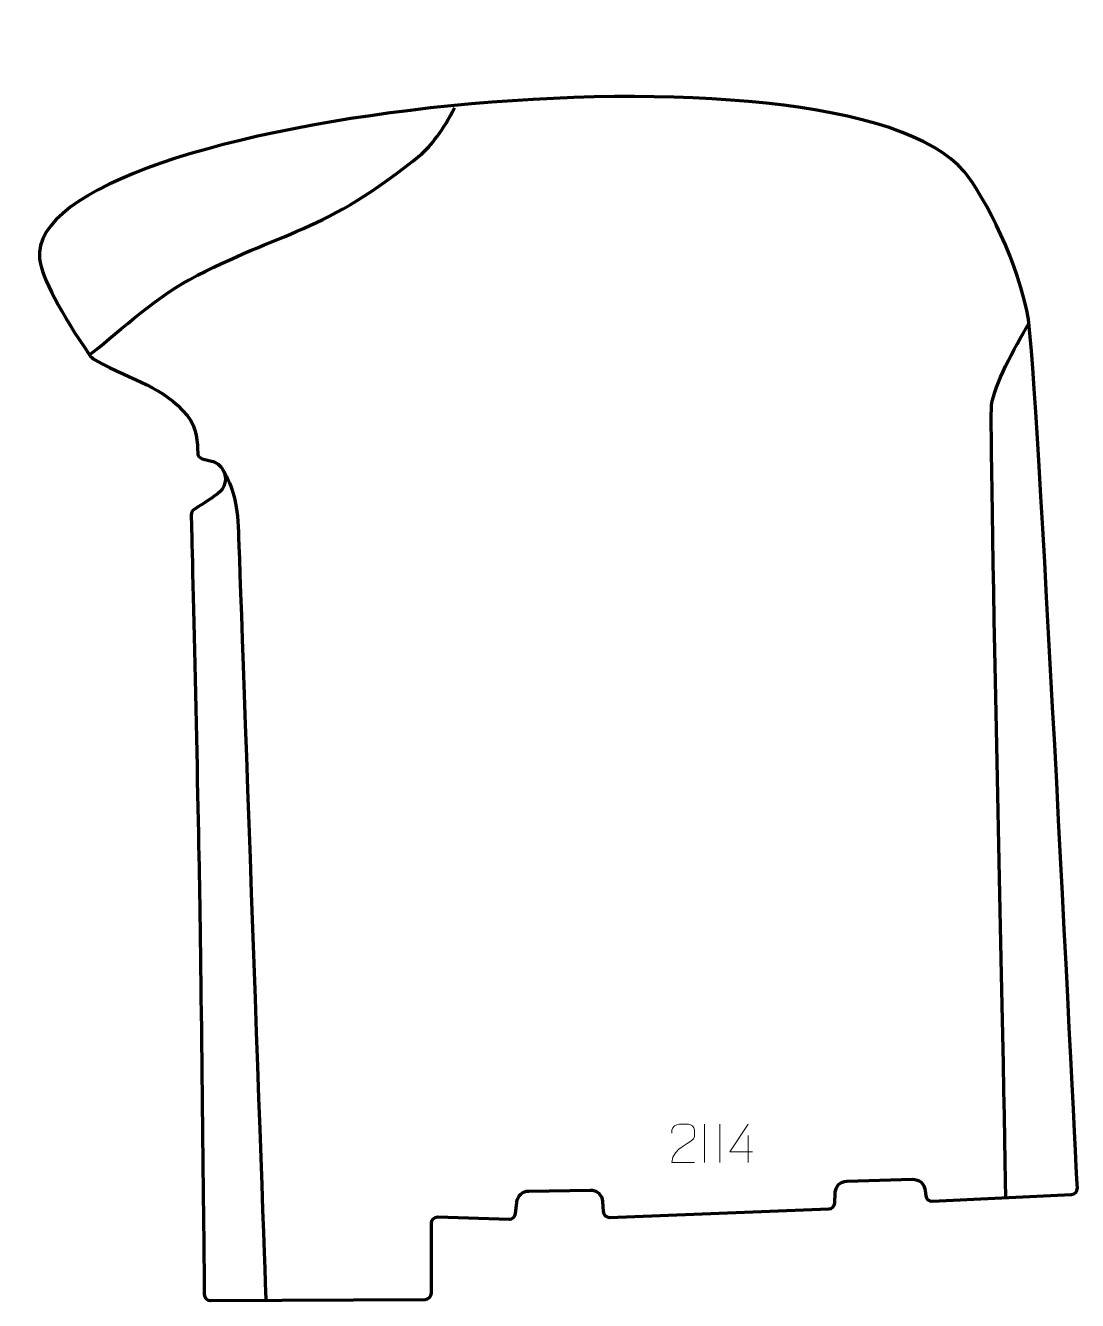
# Model space of a CAD drawing. Header units: millimetres. Extents: x -349 to 340, y -430 to 405.
import ezdxf

# ---------------------------------------------------------------- set-up
doc = ezdxf.new("R2010")
doc.units = ezdxf.units.MM
doc.header["$MEASUREMENT"] = 0
for name, color, linetype in [('layer 1', 7, 'Continuous'), ('layer 2', 7, 'Continuous'), ('layer 3', 7, 'Continuous')]:
    doc.layers.add(name, color=color, linetype=linetype)

msp = doc.modelspace()

# ---------------------------------------------------------------- linework, layer by layer
at = {"layer": 'layer 1', "color": 250, "lineweight": 9}
for points, knots in [([(89.1145, -339.5979), (84.2001, -339.5976), (79.2857, -339.5976), (74.3716, -339.5979), (74.3716, -339.5979), (74.3716, -329.6656), (89.0226, -327.0244), (89.1145, -322.7141), (89.1145, -322.7141), (89.1142, -321.29), (89.1142, -319.8663), (89.1145, -318.443), (89.1145, -318.443), (89.0976, -316.3659), (86.9748, -314.6411), (85.3038, -314.6238), (85.3038, -314.6238), (83.2306, -314.6242), (81.1577, -314.6242), (79.0853, -314.6238), (79.0853, -314.6238), (77.2632, -314.6073), (74.4385, -316.3994), (74.3716, -318.493), (74.3716, -318.493), (74.3716, -318.493), (74.3716, -320.5478), (74.3716, -320.5478)], [0, 0, 0, 0, 0.125, 0.125, 0.125, 0.125, 0.25, 0.25, 0.25, 0.25, 0.375, 0.375, 0.375, 0.375, 0.5, 0.5, 0.5, 0.5, 0.625, 0.625, 0.625, 0.625, 0.75, 0.75, 0.75, 0.75, 1, 1, 1, 1]), ([(127.1539, -332.6942), (127.1539, -332.6942), (112.3322, -332.6942), (112.3322, -332.6942), (112.3322, -332.6942), (112.3322, -332.6942), (124.2098, -314.6237), (124.2098, -314.6237)], [0, 0, 0, 0, 0.33333333, 0.33333333, 0.33333333, 0.33333333, 1, 1, 1, 1])]:
    msp.add_open_spline(points, degree=3, knots=knots, dxfattribs=at)
for points in [[(95.7431, -314.6237), (95.7431, -314.6237), (95.7431, -339.5978), (95.7431, -339.5978)], [(105.7431, -314.6237), (105.7431, -314.6237), (105.7431, -339.5978), (105.7431, -339.5978)], [(124.2098, -321.9331), (124.2098, -321.9331), (124.2098, -339.5978), (124.2098, -339.5978)]]:
    msp.add_open_spline(points, degree=3, dxfattribs=at)
at = {"layer": 'layer 2', "color": 230, "lineweight": 200}
msp.add_open_spline([(-227.7682, -429.9993), (-229.9691, -430.011), (-231.7662, -428.2446), (-231.7892, -426.0436), (-231.7892, -426.0436), (-232.0897, -397.2601), (-233.9559, -220.1921), (-235.0072, -157.735), (-235.0072, -157.735), (-235.9685, -100.6132), (-239.8826, 63.3001), (-240.3892, 84.4432), (-240.3892, 84.4432), (-240.4227, 85.8402), (-239.7224, 87.148), (-238.541, 87.8948), (-238.541, 87.8948), (-235.3233, 89.9292), (-228.6201, 94.2162), (-223.1341, 98.0453), (-223.1341, 98.0453), (-218.0777, 101.5745), (-216.5307, 108.3721), (-219.5774, 113.7326), (-219.5774, 113.7326), (-219.607, 113.7844), (-219.6362, 113.8359), (-219.6652, 113.8871), (-219.6652, 113.8871), (-221.2711, 116.7079), (-223.9585, 118.7484), (-227.105, 119.5453), (-227.105, 119.5453), (-227.105, 119.5453), (-233.1297, 121.0711), (-233.1297, 121.0711), (-233.1297, 121.0711), (-234.9328, 121.5276), (-236.1802, 123.1645), (-236.1467, 125.0243), (-236.1467, 125.0243), (-236.0479, 130.4991), (-236.6667, 141.8825), (-242.8145, 149.1483), (-242.8145, 149.1483), (-259.7771, 169.1945), (-276.3633, 170.8166), (-303.5763, 185.9208), (-303.5763, 185.9208), (-304.9365, 186.6761), (-306.1057, 187.7404), (-306.9806, 189.0267), (-306.9806, 189.0267), (-325.271, 215.9164), (-338.4928, 239.9466), (-339.651, 251.9132), (-339.651, 251.9132), (-348.8832, 347.3211), (185.9867, 404.6917), (265.8717, 308.8289), (265.8717, 308.8289), (279.7056, 292.2286), (301.8396, 247.9607), (307.768, 212.388), (307.768, 212.388), (313.3966, 178.6169), (337.4306, -307.3325), (339.8503, -356.4621), (339.8503, -356.4621), (339.959, -358.6708), (338.255, -360.5462), (336.0463, -360.652), (336.0463, -360.652), (336.0463, -360.652), (244.7379, -365.0229), (244.7379, -365.0229), (244.7379, -365.0229), (242.6226, -365.1245), (240.7949, -363.5593), (240.5691, -361.4539), (240.5691, -361.4539), (240.5691, -361.4539), (240.1772, -357.7938), (240.1772, -357.7938), (240.1772, -357.7938), (239.7327, -353.6455), (236.1749, -350.5351), (232.0044, -350.649), (232.0044, -350.649), (232.0044, -350.649), (188.9764, -351.8223), (188.9764, -351.8223), (188.9764, -351.8223), (184.7357, -351.9381), (181.3225, -355.3438), (181.1977, -359.5845), (181.1977, -359.5845), (181.1977, -359.5845), (181.0029, -366.21), (181.0029, -366.21), (181.0029, -366.21), (180.9412, -368.3133), (179.2602, -370.0091), (177.1577, -370.0895), (177.1577, -370.0895), (177.1577, -370.0895), (33.5637, -375.5932), (33.5637, -375.5932), (33.5637, -375.5932), (31.3867, -375.6765), (29.5431, -374.0025), (29.417, -371.8277), (29.417, -371.8277), (29.417, -371.8277), (29.0347, -365.23), (29.0347, -365.23), (29.0347, -365.23), (28.7864, -360.9469), (25.2032, -357.622), (20.9134, -357.694), (20.9134, -357.694), (20.9134, -357.694), (-19.3686, -358.3713), (-19.3686, -358.3713), (-19.3686, -358.3713), (-23.4241, -358.4394), (-26.7872, -361.5322), (-27.1939, -365.5676), (-27.1939, -365.5676), (-27.1939, -365.5676), (-27.9524, -373.0871), (-27.9524, -373.0871), (-27.9524, -373.0871), (-28.163, -375.1745), (-29.9502, -376.7447), (-32.0471, -376.6844), (-32.0471, -376.6844), (-32.0471, -376.6844), (-79.0187, -375.3346), (-79.0187, -375.3346), (-79.0187, -375.3346), (-81.2723, -375.2701), (-83.1339, -377.0788), (-83.1339, -379.333), (-83.1339, -379.333), (-83.1339, -379.333), (-83.1339, -425.2601), (-83.1339, -425.2601), (-83.1339, -425.2601), (-83.1339, -427.4611), (-84.9119, -429.2483), (-87.1129, -429.2599), (-87.1129, -429.2599), (-87.1129, -429.2599), (-227.7682, -429.9993), (-227.7682, -429.9993)], degree=3, knots=[0, 0, 0, 0, 0.025, 0.025, 0.025, 0.025, 0.05, 0.05, 0.05, 0.05, 0.075, 0.075, 0.075, 0.075, 0.1, 0.1, 0.1, 0.1, 0.125, 0.125, 0.125, 0.125, 0.15, 0.15, 0.15, 0.15, 0.175, 0.175, 0.175, 0.175, 0.2, 0.2, 0.2, 0.2, 0.225, 0.225, 0.225, 0.225, 0.25, 0.25, 0.25, 0.25, 0.275, 0.275, 0.275, 0.275, 0.3, 0.3, 0.3, 0.3, 0.325, 0.325, 0.325, 0.325, 0.35, 0.35, 0.35, 0.35, 0.375, 0.375, 0.375, 0.375, 0.4, 0.4, 0.4, 0.4, 0.425, 0.425, 0.425, 0.425, 0.45, 0.45, 0.45, 0.45, 0.475, 0.475, 0.475, 0.475, 0.5, 0.5, 0.5, 0.5, 0.525, 0.525, 0.525, 0.525, 0.55, 0.55, 0.55, 0.55, 0.575, 0.575, 0.575, 0.575, 0.6, 0.6, 0.6, 0.6, 0.625, 0.625, 0.625, 0.625, 0.65, 0.65, 0.65, 0.65, 0.675, 0.675, 0.675, 0.675, 0.7, 0.7, 0.7, 0.7, 0.725, 0.725, 0.725, 0.725, 0.75, 0.75, 0.75, 0.75, 0.775, 0.775, 0.775, 0.775, 0.8, 0.8, 0.8, 0.8, 0.825, 0.825, 0.825, 0.825, 0.85, 0.85, 0.85, 0.85, 0.875, 0.875, 0.875, 0.875, 0.9, 0.9, 0.9, 0.9, 0.925, 0.925, 0.925, 0.925, 0.95, 0.95, 0.95, 0.95, 1, 1, 1, 1], dxfattribs=at)
at = {"layer": 'layer 3', "color": 142, "lineweight": 200}
for points, knots in [([(-306.9807, 189.0268), (-292.7172, 199.9026), (-264.8336, 225.9132), (-241.7246, 238.2647), (-241.7246, 238.2647), (-181.4523, 270.4784), (-153.2579, 268.0072), (-89.4244, 320.7399), (-89.4244, 320.7399), (-84.3884, 324.9), (-74.5949, 336.9217), (-68.0738, 350.8091)], [0, 0, 0, 0, 0.25, 0.25, 0.25, 0.25, 0.5, 0.5, 0.5, 0.5, 1, 1, 1, 1]), ([(293.0525, -362.7102), (291.3757, -251.8049), (282.0027, 143.0202), (283.7247, 156.2215), (283.7247, 156.2215), (285.4466, 169.4228), (298.3551, 193.0972), (308.1499, 209.6407)], [0, 0, 0, 0, 0.33333333, 0.33333333, 0.33333333, 0.33333333, 1, 1, 1, 1]), ([(-219.6654, 113.887), (-213.0374, 101.603), (-210.2484, 94.0327), (-209.4518, 72.9161), (-209.4518, 72.9161), (-208.6549, 51.7992), (-191.5222, -429.9994), (-191.5222, -429.9994)], [0, 0, 0, 0, 0.33333333, 0.33333333, 0.33333333, 0.33333333, 1, 1, 1, 1])]:
    msp.add_open_spline(points, degree=3, knots=knots, dxfattribs=at)

doc.saveas('drawing.dxf')
